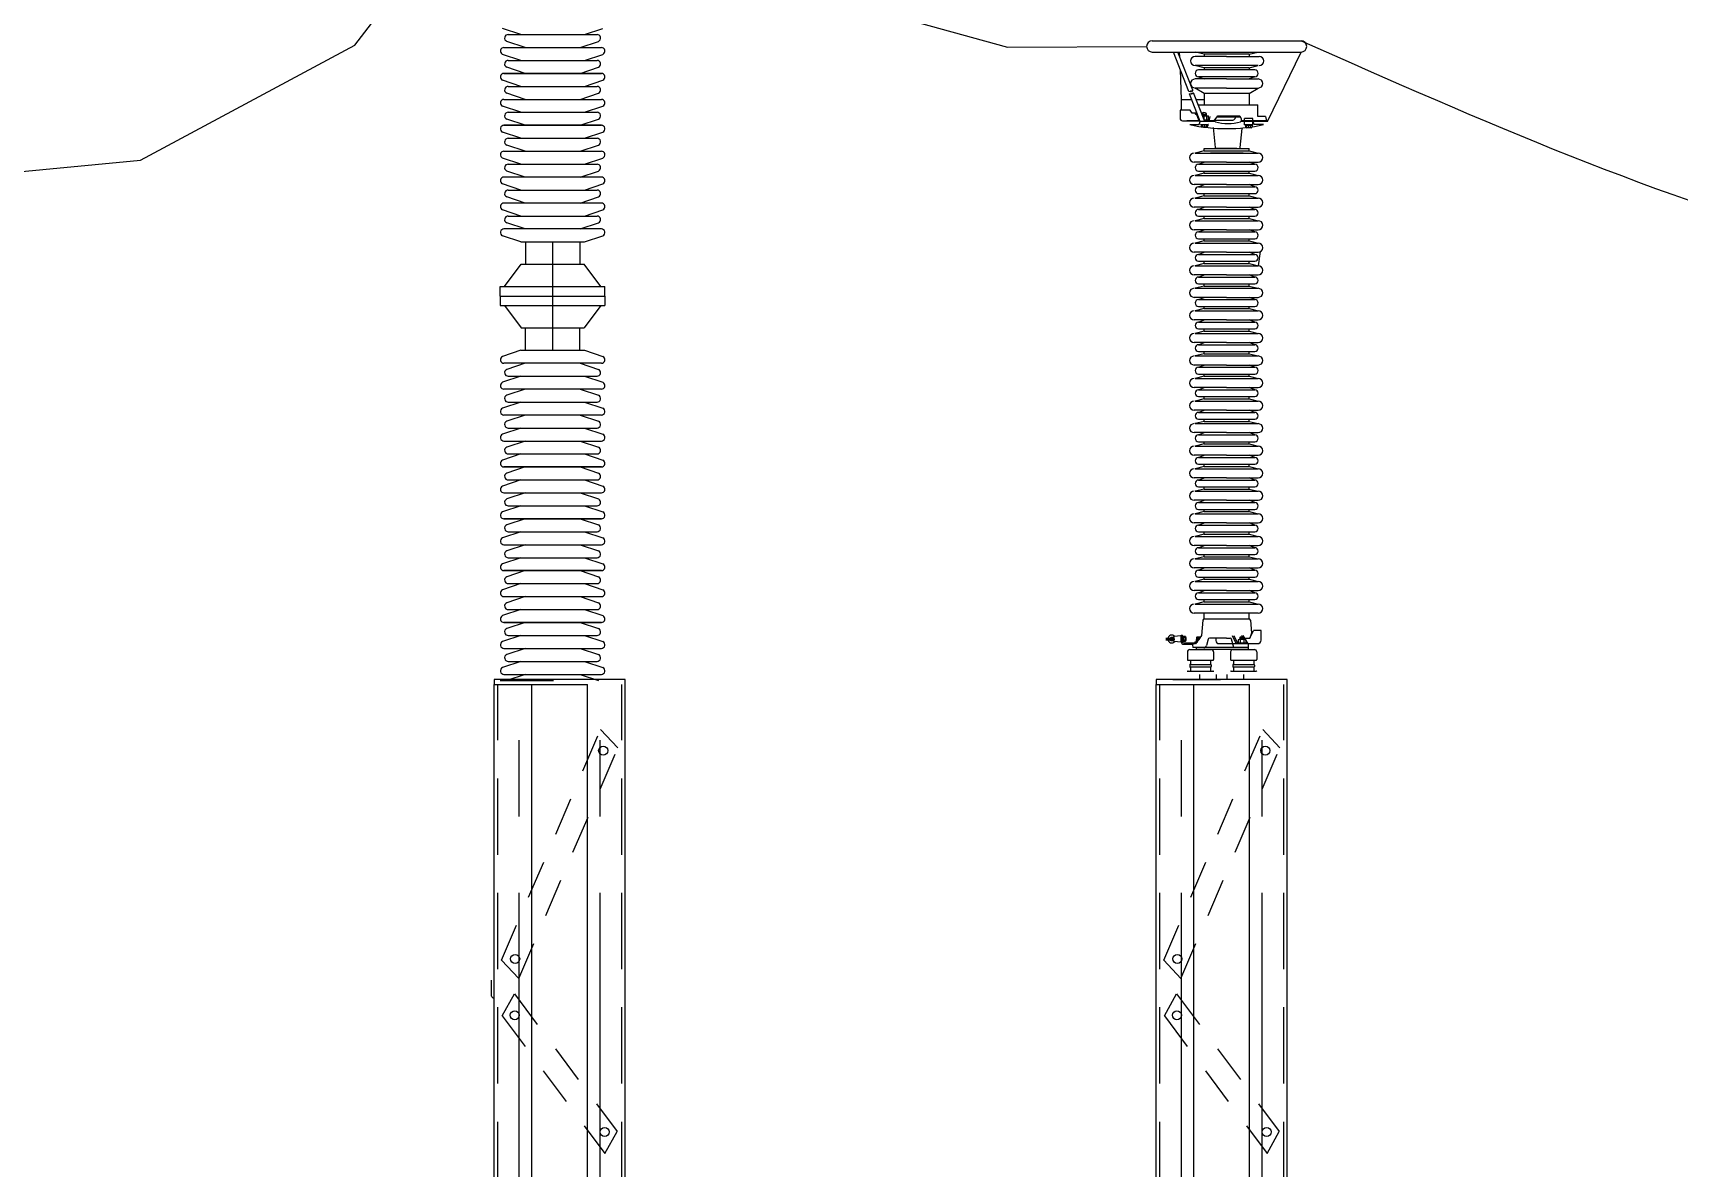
# Model space of a CAD drawing. Header units: inches. Extents: x 86.7 to 123.2, y 21.5 to 36.5.
# Drawn here: x 111.04 to 116.43, y 26.1 to 29.82 of the extents above; entities that cross this region are included whole.
import ezdxf

# ---------------------------------------------------------------- set-up
doc = ezdxf.new("R2010")
doc.units = ezdxf.units.IN
doc.header["$MEASUREMENT"] = 0
for name, pattern in [('CENTER', [2, 1.25, -0.25, 0.25, -0.25]), ('HIDDEN', [0.375, 0.25, -0.125]), ('HIDDEN2', [0.1875, 0.125, -0.0625])]:
    doc.linetypes.add(name, pattern=pattern)
for name, color, linetype in [('EST', 4, 'Continuous'), ('EXISTENTE', 7, 'Continuous'), ('HUECO', 7, 'Continuous'), ('L50X5', 1, 'Continuous'), ('L75X7', 2, 'Continuous'), ('LAM10', 2, 'Continuous'), ('medidas', 3, 'Continuous'), ('OBJ', 7, 'Continuous'), ('referencia', 2, 'Continuous')]:
    doc.layers.add(name, color=color, linetype=linetype)

msp = doc.modelspace()

# ---------------------------------------------------------------- linework, layer by layer
at = {"color": 2}
for p, q in [((112.59885, 29.8103, -1906.97751), (112.8899, 29.8103, -1906.97751)), ((114.70883, 29.78979), (115.19638, 29.78979)), ((112.58471, 29.76783, -1906.97751), (112.90404, 29.76783, -1906.97751)), ((112.59885, 29.72536, -1906.97751), (112.8899, 29.72536, -1906.97751)), ((114.70883, 29.75286), (115.19638, 29.75286)), ((114.82814, 29.62337), (114.77832, 29.75286)), ((114.84129, 29.62779), (114.79317, 29.75286)), ((114.79915, 29.73731), (114.79852, 29.75286)), ((114.9526, 29.7385), (114.84918, 29.7385)), ((114.87873, 29.74591), (114.85095, 29.75286)), ((115.02648, 29.74591), (114.87873, 29.74591)), ((114.87873, 29.74591), (114.87873, 29.7385)), ((114.9526, 29.7385), (115.05924, 29.7385)), ((115.02648, 29.74591), (115.05426, 29.75286)), ((115.02648, 29.74591), (115.02648, 29.7385)), ((115.08592, 29.52559), (115.19638, 29.75286)), ((112.58471, 29.68288, -1906.97751), (112.90404, 29.68288, -1906.97751)), ((112.90404, 29.68288, -1906.97751), (112.58471, 29.68288, -1906.97751)), ((114.80486, 29.59713), (114.80091, 29.69414)), ((115.05603, 29.70895), (114.84918, 29.70895)), ((114.87873, 29.70157), (114.84918, 29.70895)), ((114.9526, 29.66461), (114.84918, 29.66461)), ((115.04495, 29.69416), (114.86026, 29.69416)), ((115.04495, 29.672), (114.86026, 29.672)), ((114.86026, 29.672), (114.87873, 29.66461)), ((115.02648, 29.70157), (114.87873, 29.70157)), ((114.87873, 29.70157), (114.87873, 29.69416)), ((114.9526, 29.66461), (115.05603, 29.66461)), ((115.02648, 29.70157), (115.05603, 29.70895)), ((115.02648, 29.70157), (115.02648, 29.69416)), ((115.04495, 29.672), (115.02648, 29.66461)), ((112.59885, 29.64041, -1906.97751), (112.8899, 29.64041, -1906.97751)), ((114.83265, 29.62272), (114.82814, 29.62337)), ((114.86576, 29.52559), (114.83093, 29.61611)), ((114.83616, 29.61536), (114.83093, 29.61611)), ((114.8351, 29.62588), (114.83265, 29.62272)), ((114.83861, 29.62377), (114.8351, 29.62588)), ((114.83861, 29.61852), (114.83616, 29.61536)), ((114.84129, 29.62779), (114.83861, 29.62377)), ((114.84212, 29.61641), (114.83861, 29.61852)), ((114.84437, 29.61978), (114.84212, 29.61641)), ((114.88061, 29.52559), (114.84437, 29.61978)), ((114.9526, 29.63506), (114.84918, 29.63506)), ((114.87873, 29.61659), (114.84918, 29.63506)), ((115.02648, 29.61659), (114.87873, 29.61659)), ((114.87873, 29.61659), (114.87873, 29.57966)), ((114.87873, 29.61659), (114.87873, 29.57966)), ((114.9526, 29.63506), (115.05603, 29.63506)), ((115.02648, 29.61659), (115.05603, 29.63506)), ((115.02648, 29.61659), (115.02648, 29.57966)), ((112.58471, 29.59794, -1906.97751), (112.90404, 29.59794, -1906.97751)), ((112.59885, 29.55546, -1906.97751), (112.8899, 29.55546, -1906.97751)), ((114.79994, 29.56246), (114.79994, 29.53594)), ((114.83355, 29.56246), (114.79994, 29.56246)), ((114.80486, 29.56246), (114.80486, 29.59713)), ((114.80486, 29.59713), (114.83823, 29.59713)), ((114.83955, 29.55286), (114.83355, 29.56246)), ((114.85378, 29.55674), (114.85276, 29.55286)), ((114.85308, 29.59713), (114.87873, 29.59713)), ((114.85981, 29.57966), (115.05451, 29.57966)), ((115.05451, 29.54119), (115.05451, 29.57966)), ((112.58471, 29.51299, -1906.97751), (112.90404, 29.51299, -1906.97751)), ((112.90404, 29.51299, -1906.97751), (112.58471, 29.51299, -1906.97751)), ((114.80821, 29.52767), (114.86116, 29.52767)), ((114.80821, 29.52767), (114.86116, 29.52767)), ((114.86496, 29.52767), (114.82205, 29.52767)), ((114.83158, 29.51534), (114.86218, 29.51534)), ((114.85276, 29.55286), (114.83955, 29.55286)), ((114.84815, 29.55286), (114.85044, 29.54946)), ((114.85044, 29.54946), (114.854, 29.54951)), ((114.86207, 29.52767), (114.85276, 29.55286)), ((114.86207, 29.52767), (114.86496, 29.52767)), ((114.86207, 29.52767), (114.86496, 29.52767)), ((114.86207, 29.52767), (114.86496, 29.52767)), ((114.86207, 29.52767), (114.86496, 29.52767)), ((114.86218, 29.51534), (114.86576, 29.52559)), ((114.91234, 29.52559), (114.86576, 29.52559)), ((114.86874, 29.51541), (114.86874, 29.51109)), ((114.86874, 29.51541), (114.89088, 29.51541)), ((114.87058, 29.55113), (114.88601, 29.54955)), ((114.87116, 29.55016), (114.88601, 29.54865)), ((114.87152, 29.54922), (114.88601, 29.54774)), ((114.87188, 29.54828), (114.88601, 29.54684)), ((114.8723, 29.54718), (114.88601, 29.54578)), ((114.87243, 29.5074), (114.88719, 29.5074)), ((114.87267, 29.54623), (114.88601, 29.54487)), ((114.87303, 29.54529), (114.88158, 29.54442)), ((114.87337, 29.54442), (114.89342, 29.54442)), ((114.87408, 29.50862), (114.87408, 29.51452)), ((114.87862, 29.53053), (114.87862, 29.54442)), ((114.87871, 29.53053), (114.89342, 29.53053)), ((114.87902, 29.52974), (114.88601, 29.52902)), ((114.87938, 29.52879), (114.88601, 29.52812)), ((114.87974, 29.52785), (114.88152, 29.52767)), ((114.87981, 29.52767), (114.89457, 29.52767)), ((114.87981, 29.52767), (114.89457, 29.52767)), ((114.87981, 29.52767), (114.89457, 29.52767)), ((114.91172, 29.52767), (114.87981, 29.52767)), ((114.88098, 29.50862), (114.88098, 29.51452)), ((114.88123, 29.53053), (114.88601, 29.53004)), ((114.88607, 29.54442), (114.88607, 29.55113)), ((114.88607, 29.52767), (114.88607, 29.53053)), ((114.88732, 29.50862), (114.88732, 29.51452)), ((114.88738, 29.53053), (114.88738, 29.54442)), ((114.89088, 29.51541), (114.89088, 29.51109)), ((114.89342, 29.53053), (114.89342, 29.54442)), ((114.89795, 29.54119), (114.89457, 29.52767)), ((114.90845, 29.50528), (114.91541, 29.44018)), ((114.91172, 29.52767), (114.92407, 29.54413)), ((114.91567, 29.52388), (114.91234, 29.52559)), ((114.91346, 29.52999), (114.97252, 29.52999)), ((114.92148, 29.54067), (114.99704, 29.54067)), ((114.92407, 29.54413), (114.99572, 29.54413)), ((114.98139, 29.53885), (114.98139, 29.54067)), ((114.99572, 29.54413), (114.99967, 29.53376)), ((114.99658, 29.44019), (115.00295, 29.50206)), ((114.9977, 29.52438), (114.9992, 29.52559)), ((115.08592, 29.52559), (114.9992, 29.52559)), ((114.99967, 29.53376), (114.99967, 29.52767)), ((115.08316, 29.52767), (114.99967, 29.52767)), ((115.01055, 29.5142), (115.01055, 29.53563)), ((115.03861, 29.53563), (115.01055, 29.53563)), ((115.03861, 29.5142), (115.01055, 29.5142)), ((115.03647, 29.51253), (115.01433, 29.51253)), ((115.01433, 29.51253), (115.01433, 29.50821)), ((115.01789, 29.50574), (115.01789, 29.51164)), ((115.03278, 29.50452), (115.01802, 29.50452)), ((115.02423, 29.50574), (115.02423, 29.51164)), ((115.03113, 29.50574), (115.03113, 29.51164)), ((115.03647, 29.51253), (115.03647, 29.50821)), ((115.03861, 29.52767), (115.03861, 29.53563)), ((115.03861, 29.5142), (115.03861, 29.52559)), ((115.04303, 29.51534), (115.03945, 29.52559)), ((115.07363, 29.51534), (115.04303, 29.51534)), ((115.07978, 29.54119), (115.05451, 29.54119)), ((115.07978, 29.54119), (115.08316, 29.52767)), ((112.59885, 29.47052, -1906.97751), (112.8899, 29.47052, -1906.97751)), ((112.58471, 29.42804, -1906.97751), (112.90404, 29.42804, -1906.97751)), ((114.87873, 29.42947), (114.84918, 29.42208)), ((114.84918, 29.42208), (115.05603, 29.42208)), ((114.87873, 29.42947), (114.87873, 29.43688)), ((114.87873, 29.42947), (115.02648, 29.42947)), ((115.00635, 29.42208), (114.89971, 29.42208)), ((114.98613, 29.43688), (114.91908, 29.43688)), ((114.91908, 29.43688), (114.99291, 29.43688)), ((115.02648, 29.42947), (115.02648, 29.43688)), ((115.02648, 29.42947), (115.05603, 29.42208)), ((112.90404, 29.34309, -1906.97751), (112.58471, 29.34309, -1906.97751)), ((112.59885, 29.38557, -1906.97751), (112.8899, 29.38557, -1906.97751)), ((114.9526, 29.39253), (114.84597, 29.39253)), ((114.87873, 29.35558), (114.84918, 29.34819)), ((114.84918, 29.34819), (115.05603, 29.34819)), ((114.86026, 29.38515), (114.87873, 29.39253)), ((114.86026, 29.38515), (115.04495, 29.38515)), ((114.86026, 29.36299), (115.04495, 29.36299)), ((114.87873, 29.35558), (114.87873, 29.36299)), ((114.87873, 29.35558), (115.02648, 29.35558)), ((114.9526, 29.39253), (115.05603, 29.39253)), ((115.04495, 29.38515), (115.02648, 29.39253)), ((115.02648, 29.35558), (115.02648, 29.36299)), ((115.02648, 29.35558), (115.05603, 29.34819)), ((112.59885, 29.30062, -1906.97751), (112.8899, 29.30062, -1906.97751)), ((114.9526, 29.31864), (114.84597, 29.31864)), ((114.86026, 29.31125), (114.87873, 29.31864)), ((114.86026, 29.31125), (115.04495, 29.31125)), ((114.86026, 29.28909), (115.04495, 29.28909)), ((114.87873, 29.28169), (114.87873, 29.28909)), ((114.9526, 29.31864), (115.05603, 29.31864)), ((115.04495, 29.31125), (115.02648, 29.31864)), ((115.02648, 29.28169), (115.02648, 29.28909)), ((112.90404, 29.25815, -1906.97751), (112.58471, 29.25815, -1906.97751)), ((114.9526, 29.24475), (114.84597, 29.24475)), ((114.87873, 29.28169), (114.84918, 29.2743)), ((114.84918, 29.2743), (115.05603, 29.2743)), ((114.86026, 29.23736), (114.87873, 29.24475)), ((114.86026, 29.23736), (115.04495, 29.23736)), ((114.87873, 29.28169), (115.02648, 29.28169)), ((114.9526, 29.24475), (115.05603, 29.24475)), ((115.02648, 29.28169), (115.05603, 29.2743)), ((115.04495, 29.23736), (115.02648, 29.24475)), ((112.59885, 29.21567, -1906.97751), (112.8899, 29.21567, -1906.97751)), ((114.87873, 29.20779), (114.84918, 29.20041)), ((114.84918, 29.20041), (115.05603, 29.20041)), ((114.86026, 29.2152), (115.04495, 29.2152)), ((114.87873, 29.20779), (114.87873, 29.2152)), ((114.87873, 29.20779), (115.02648, 29.20779)), ((115.02648, 29.20779), (115.02648, 29.2152)), ((115.02648, 29.20779), (115.05603, 29.20041)), ((112.90404, 29.1732, -1906.97751), (112.58471, 29.1732, -1906.97751)), ((112.64041, 29.13073, -1906.97751), (112.84834, 29.13073, -1906.97751)), ((112.6553, 29.13073, -1906.97751), (112.6553, 29.05747, -1906.97751)), ((112.74437, 29.12895, -1906.97751), (112.74437, 28.77755, -1906.97751)), ((112.83345, 29.13073, -1906.97751), (112.83345, 29.05747, -1906.97751)), ((114.9526, 29.17086), (114.84597, 29.17086)), ((114.87873, 29.1339), (114.84918, 29.12651)), ((114.84918, 29.12651), (115.05603, 29.12651)), ((114.86026, 29.16347), (114.87873, 29.17086)), ((114.86026, 29.16347), (115.04495, 29.16347)), ((114.86026, 29.14131), (115.04495, 29.14131)), ((114.87873, 29.1339), (114.87873, 29.14131)), ((114.87873, 29.1339), (115.02648, 29.1339)), ((114.9526, 29.17086), (115.05603, 29.17086)), ((115.04495, 29.16347), (115.02648, 29.17086)), ((115.02648, 29.1339), (115.02648, 29.14131)), ((115.02648, 29.1339), (115.05603, 29.12651)), ((114.9526, 29.09696), (114.84597, 29.09696)), ((114.86026, 29.08958), (114.87873, 29.09696)), ((114.86026, 29.08958), (115.04495, 29.08958)), ((114.9526, 29.09696), (115.05603, 29.09696)), ((115.04495, 29.08958), (115.02648, 29.09696)), ((115.05682, 29.0526), (115.06391, 29.09924)), ((112.58705, 28.98442, -1906.97751), (112.64091, 29.05747, -1906.97751)), ((112.64091, 29.05747, -1906.97751), (112.84784, 29.05747, -1906.97751)), ((112.9017, 28.98442, -1906.97751), (112.84784, 29.05747, -1906.97751)), ((114.9526, 29.02307), (114.84597, 29.02307)), ((114.87873, 29.06001), (114.84918, 29.05262)), ((114.84918, 29.05262), (115.05603, 29.05262)), ((114.86026, 29.06742), (115.04495, 29.06742)), ((114.86026, 29.01568), (114.87873, 29.02307)), ((114.87873, 29.06001), (114.87873, 29.06742)), ((114.87873, 29.06001), (115.02648, 29.06001)), ((114.9526, 29.02307), (115.05603, 29.02307)), ((115.02648, 29.06001), (115.02648, 29.06742)), ((115.02648, 29.06001), (115.05603, 29.05262)), ((115.04495, 29.01568), (115.02648, 29.02307)), ((112.57291, 28.98442, -1906.97751), (112.91584, 28.98442, -1906.97751)), ((112.57291, 28.95325, -1906.97751), (112.57291, 28.98442, -1906.97751)), ((112.91584, 28.95325, -1906.97751), (112.91584, 28.98442, -1906.97751)), ((114.87873, 28.98612), (114.84918, 28.97873)), ((114.84918, 28.97873), (115.05603, 28.97873)), ((114.86026, 29.01568), (115.04495, 29.01568)), ((114.86026, 28.99352), (115.04495, 28.99352)), ((114.87873, 28.98612), (114.87873, 28.99352)), ((114.87873, 28.98612), (115.02648, 28.98612)), ((115.02648, 28.98612), (115.02648, 28.99352)), ((115.02648, 28.98612), (115.05603, 28.97873)), ((112.57291, 28.95325, -1906.97751), (112.91584, 28.95325, -1906.97751)), ((112.57291, 28.95325, -1906.97751), (112.57291, 28.92207, -1906.97751)), ((112.57291, 28.92207, -1906.97751), (112.91584, 28.92207, -1906.97751)), ((112.58705, 28.92207, -1906.97751), (112.64091, 28.84903, -1906.97751)), ((112.9017, 28.92207, -1906.97751), (112.84784, 28.84903, -1906.97751)), ((112.91584, 28.95325, -1906.97751), (112.91584, 28.92207, -1906.97751)), ((114.9526, 28.94918), (114.84597, 28.94918)), ((114.87873, 28.91222), (114.84918, 28.90484)), ((114.86026, 28.94179), (114.87873, 28.94918)), ((114.86026, 28.94179), (115.04495, 28.94179)), ((114.86026, 28.91963), (115.04495, 28.91963)), ((114.87873, 28.91222), (114.87873, 28.91963)), ((114.87873, 28.91222), (115.02648, 28.91222)), ((114.9526, 28.94918), (115.05603, 28.94918)), ((115.04495, 28.94179), (115.02648, 28.94918)), ((115.02648, 28.91222), (115.02648, 28.91963)), ((115.02648, 28.91222), (115.05603, 28.90484)), ((114.9526, 28.87529), (114.84597, 28.87529)), ((114.84918, 28.90484), (115.05603, 28.90484)), ((114.86026, 28.8679), (114.87873, 28.87529)), ((114.86026, 28.8679), (115.04495, 28.8679)), ((114.9526, 28.87529), (115.05603, 28.87529)), ((115.04495, 28.8679), (115.02648, 28.87529)), ((112.64091, 28.84903, -1906.97751), (112.84784, 28.84903, -1906.97751)), ((112.6553, 28.77577, -1906.97751), (112.6553, 28.84903, -1906.97751)), ((112.83345, 28.77577, -1906.97751), (112.83345, 28.84903, -1906.97751)), ((114.9526, 28.8014), (114.84597, 28.8014)), ((114.87873, 28.83833), (114.84918, 28.83094)), ((114.84918, 28.83094), (115.05603, 28.83094)), ((114.86026, 28.84574), (115.04495, 28.84574)), ((114.86026, 28.79401), (114.87873, 28.8014)), ((114.87873, 28.83833), (114.87873, 28.84574)), ((114.87873, 28.83833), (115.02648, 28.83833)), ((114.9526, 28.8014), (115.05603, 28.8014)), ((115.02648, 28.83833), (115.02648, 28.84574)), ((115.02648, 28.83833), (115.05603, 28.83094)), ((115.04495, 28.79401), (115.02648, 28.8014)), ((112.64041, 28.77577, -1906.97751), (112.84834, 28.77577, -1906.97751)), ((114.87873, 28.76444), (114.84918, 28.75705)), ((114.84918, 28.75705), (115.05603, 28.75705)), ((114.86026, 28.79401), (115.04495, 28.79401)), ((114.86026, 28.77185), (115.04495, 28.77185)), ((114.87873, 28.76444), (114.87873, 28.77185)), ((114.87873, 28.76444), (115.02648, 28.76444)), ((115.02648, 28.76444), (115.02648, 28.77185)), ((115.02648, 28.76444), (115.05603, 28.75705)), ((112.90404, 28.7333, -1906.97751), (112.58471, 28.7333, -1906.97751)), ((114.9526, 28.7275), (114.84597, 28.7275)), ((114.86026, 28.72012), (114.87873, 28.7275)), ((114.86026, 28.72012), (115.04495, 28.72012)), ((114.86026, 28.69795), (115.04495, 28.69795)), ((114.87873, 28.69055), (114.87873, 28.69795)), ((114.9526, 28.7275), (115.05603, 28.7275)), ((115.04495, 28.72012), (115.02648, 28.7275)), ((115.02648, 28.69055), (115.02648, 28.69795)), ((112.90404, 28.64835, -1906.97751), (112.58471, 28.64835, -1906.97751)), ((112.59885, 28.69082, -1906.97751), (112.8899, 28.69082, -1906.97751)), ((114.9526, 28.65361), (114.84597, 28.65361)), ((114.87873, 28.69055), (114.84918, 28.68316)), ((114.84918, 28.68316), (115.05603, 28.68316)), ((114.86026, 28.64622), (114.87873, 28.65361)), ((114.86026, 28.64622), (115.04495, 28.64622)), ((114.87873, 28.69055), (115.02648, 28.69055)), ((114.9526, 28.65361), (115.05603, 28.65361)), ((115.02648, 28.69055), (115.05603, 28.68316)), ((115.04495, 28.64622), (115.02648, 28.65361)), ((112.59885, 28.60587, -1906.97751), (112.8899, 28.60587, -1906.97751)), ((114.87873, 28.61665), (114.84918, 28.60927)), ((114.84918, 28.60927), (115.05603, 28.60927)), ((114.86026, 28.62406), (115.04495, 28.62406)), ((114.87873, 28.61665), (114.87873, 28.62406)), ((114.87873, 28.61665), (115.02648, 28.61665)), ((115.02648, 28.61665), (115.02648, 28.62406)), ((115.02648, 28.61665), (115.05603, 28.60927)), ((112.90404, 28.5634, -1906.97751), (112.58471, 28.5634, -1906.97751)), ((114.9526, 28.57972), (114.84597, 28.57972)), ((114.87873, 28.54276), (114.84918, 28.53537)), ((114.84918, 28.53537), (115.05603, 28.53537)), ((114.86026, 28.57233), (114.87873, 28.57972)), ((114.86026, 28.57233), (115.04495, 28.57233)), ((114.86026, 28.55017), (115.04495, 28.55017)), ((114.87873, 28.54276), (114.87873, 28.55017)), ((114.87873, 28.54276), (115.02648, 28.54276)), ((114.9526, 28.57972), (115.05603, 28.57972)), ((115.04495, 28.57233), (115.02648, 28.57972)), ((115.02648, 28.54276), (115.02648, 28.55017)), ((115.02648, 28.54276), (115.05603, 28.53537)), ((112.58471, 28.47845, -1906.97751), (112.90404, 28.47845, -1906.97751)), ((112.59885, 28.52093, -1906.97751), (112.8899, 28.52093, -1906.97751)), ((114.9526, 28.50583), (114.84597, 28.50583)), ((114.86026, 28.49844), (114.87873, 28.50583)), ((114.86026, 28.49844), (115.04495, 28.49844)), ((114.9526, 28.50583), (115.05603, 28.50583)), ((115.04495, 28.49844), (115.02648, 28.50583)), ((112.59885, 28.43598, -1906.97751), (112.8899, 28.43598, -1906.97751)), ((114.9526, 28.43193), (114.84597, 28.43193)), ((114.87873, 28.46887), (114.84918, 28.46148)), ((114.84918, 28.46148), (115.05603, 28.46148)), ((114.86026, 28.47628), (115.04495, 28.47628)), ((114.86026, 28.42455), (114.87873, 28.43193)), ((114.86026, 28.42455), (115.04495, 28.42455)), ((114.87873, 28.46887), (114.87873, 28.47628)), ((114.87873, 28.46887), (115.02648, 28.46887)), ((114.9526, 28.43193), (115.05603, 28.43193)), ((115.02648, 28.46887), (115.02648, 28.47628)), ((115.02648, 28.46887), (115.05603, 28.46148)), ((115.04495, 28.42455), (115.02648, 28.43193)), ((112.90404, 28.39351, -1906.97751), (112.58471, 28.39351, -1906.97751)), ((112.58471, 28.39351, -1906.97751), (112.90404, 28.39351, -1906.97751)), ((114.87873, 28.39498), (114.84918, 28.38759)), ((114.84918, 28.38759), (115.05603, 28.38759)), ((114.86026, 28.40238), (115.04495, 28.40238)), ((114.87873, 28.39498), (114.87873, 28.40238)), ((114.87873, 28.39498), (115.02648, 28.39498)), ((115.02648, 28.39498), (115.02648, 28.40238)), ((115.02648, 28.39498), (115.05603, 28.38759)), ((112.59885, 28.35103, -1906.97751), (112.8899, 28.35103, -1906.97751)), ((114.9526, 28.35804), (114.84597, 28.35804)), ((114.87873, 28.32108), (114.84918, 28.3137)), ((114.86026, 28.35065), (114.87873, 28.35804)), ((114.86026, 28.35065), (115.04495, 28.35065)), ((114.86026, 28.32849), (115.04495, 28.32849)), ((114.87873, 28.32108), (114.87873, 28.32849)), ((114.87873, 28.32108), (115.02648, 28.32108)), ((114.9526, 28.35804), (115.05603, 28.35804)), ((115.04495, 28.35065), (115.02648, 28.35804)), ((115.02648, 28.32108), (115.02648, 28.32849)), ((115.02648, 28.32108), (115.05603, 28.3137)), ((112.58471, 28.30856, -1906.97751), (112.90404, 28.30856, -1906.97751)), ((112.59885, 28.26609, -1906.97751), (112.8899, 28.26609, -1906.97751)), ((114.9526, 28.28415), (114.84597, 28.28415)), ((114.84918, 28.3137), (115.05603, 28.3137)), ((114.86026, 28.27676), (114.87873, 28.28415)), ((114.86026, 28.27676), (115.04495, 28.27676)), ((114.9526, 28.28415), (115.05603, 28.28415)), ((115.04495, 28.27676), (115.02648, 28.28415)), ((112.90404, 28.22361, -1906.97751), (112.58471, 28.22361, -1906.97751)), ((112.58471, 28.22361, -1906.97751), (112.90404, 28.22361, -1906.97751)), ((114.9526, 28.21026), (114.84597, 28.21026)), ((114.87873, 28.24719), (114.84918, 28.23981)), ((114.84918, 28.23981), (115.05603, 28.23981)), ((114.86026, 28.2546), (115.04495, 28.2546)), ((114.86026, 28.20287), (114.87873, 28.21026)), ((114.87873, 28.24719), (114.87873, 28.2546)), ((114.87873, 28.24719), (115.02648, 28.24719)), ((114.9526, 28.21026), (115.05603, 28.21026)), ((115.02648, 28.24719), (115.02648, 28.2546)), ((115.02648, 28.24719), (115.05603, 28.23981)), ((115.04495, 28.20287), (115.02648, 28.21026)), ((112.59885, 28.18114, -1906.97751), (112.8899, 28.18114, -1906.97751)), ((114.87873, 28.1733), (114.84918, 28.16591)), ((114.84918, 28.16591), (115.05603, 28.16591)), ((114.86026, 28.20287), (115.04495, 28.20287)), ((114.86026, 28.18071), (115.04495, 28.18071)), ((114.87873, 28.1733), (114.87873, 28.18071)), ((114.87873, 28.1733), (115.02648, 28.1733)), ((115.02648, 28.1733), (115.02648, 28.18071)), ((115.02648, 28.1733), (115.05603, 28.16591)), ((112.58471, 28.13867, -1906.97751), (112.90404, 28.13867, -1906.97751)), ((114.9526, 28.13636), (114.84597, 28.13636)), ((114.87873, 28.09941), (114.84918, 28.09202)), ((114.86026, 28.12898), (114.87873, 28.13636)), ((114.86026, 28.12898), (115.04495, 28.12898)), ((114.86026, 28.10682), (115.04495, 28.10682)), ((114.87873, 28.09941), (114.87873, 28.10682)), ((114.87873, 28.09941), (115.02648, 28.09941)), ((114.9526, 28.13636), (115.05603, 28.13636)), ((115.04495, 28.12898), (115.02648, 28.13636)), ((115.02648, 28.09941), (115.02648, 28.10682)), ((115.02648, 28.09941), (115.05603, 28.09202)), ((112.90404, 28.05372, -1906.97751), (112.58471, 28.05372, -1906.97751)), ((112.58471, 28.05372, -1906.97751), (112.90404, 28.05372, -1906.97751)), ((112.59885, 28.09619, -1906.97751), (112.8899, 28.09619, -1906.97751)), ((114.9526, 28.06247), (114.84597, 28.06247)), ((114.84918, 28.09202), (115.05603, 28.09202)), ((114.86026, 28.05508), (114.87873, 28.06247)), ((114.86026, 28.05508), (115.04495, 28.05508)), ((114.9526, 28.06247), (115.05603, 28.06247)), ((115.04495, 28.05508), (115.02648, 28.06247)), ((112.59885, 28.01125, -1906.97751), (112.8899, 28.01125, -1906.97751)), ((114.87873, 28.02552), (114.84918, 28.01813)), ((114.84918, 28.01813), (115.05603, 28.01813)), ((114.86026, 28.03292), (115.04495, 28.03292)), ((114.87873, 28.02552), (114.87873, 28.03292)), ((114.87873, 28.02552), (115.02648, 28.02552)), ((115.02648, 28.02552), (115.02648, 28.03292)), ((115.02648, 28.02552), (115.05603, 28.01813)), ((112.58471, 27.96877, -1906.97751), (112.90404, 27.96877, -1906.97751)), ((114.9526, 27.98858), (114.84597, 27.98858)), ((114.87873, 27.95162), (114.84918, 27.94424)), ((114.84918, 27.94424), (115.05603, 27.94424)), ((114.86026, 27.98119), (114.87873, 27.98858)), ((114.86026, 27.98119), (115.04495, 27.98119)), ((114.86026, 27.95903), (115.04495, 27.95903)), ((114.87873, 27.95162), (114.87873, 27.95903)), ((114.87873, 27.95162), (115.02648, 27.95162)), ((114.9526, 27.98858), (115.05603, 27.98858)), ((115.04495, 27.98119), (115.02648, 27.98858)), ((115.02648, 27.95162), (115.02648, 27.95903)), ((115.02648, 27.95162), (115.05603, 27.94424)), ((112.90404, 27.88383, -1906.97751), (112.58471, 27.88383, -1906.97751)), ((112.58471, 27.88383, -1906.97751), (112.90404, 27.88383, -1906.97751)), ((112.59885, 27.9263, -1906.97751), (112.8899, 27.9263, -1906.97751)), ((115.05603, 27.91469), (114.84597, 27.91469)), ((114.87873, 27.89564), (114.87873, 27.91469)), ((114.87873, 27.89564), (115.02648, 27.89564)), ((115.02648, 27.89564), (115.02648, 27.91469)), ((112.59885, 27.84135, -1906.97751), (112.8899, 27.84135, -1906.97751)), ((112.58471, 27.79888, -1906.97751), (112.90404, 27.79888, -1906.97751)), ((112.59885, 27.75641, -1906.97751), (112.8899, 27.75641, -1906.97751)), ((112.58471, 27.71393, -1906.97751), (112.90404, 27.71393, -1906.97751))]:
    msp.add_line(p, q, dxfattribs=at)
for centre, radius, start, end in [((114.70883, 29.77133), 0.01847, 90, 270), ((115.19638, 29.77133), 0.01847, 270, 90), ((114.84918, 29.72373), 0.01477, 90, 270), ((115.05924, 29.72373), 0.01477, 270, 90), ((114.84918, 29.64984), 0.01477, 90, 270), ((114.86026, 29.68308), 0.01108, 90, 270), ((115.04495, 29.68308), 0.01108, 270, 90), ((115.05603, 29.64984), 0.01477, 270, 90), ((114.80821, 29.53594), 0.00827, 180, 270), ((114.9526, 30.05409), 0.55218, 257.33911, 282.66089), ((114.86858, 29.51694), 0.00154, 174.79972, 275.72226), ((114.87243, 29.51109), 0.00369, 180, 270), ((114.87832, 29.54402), 0.01051, 42.53752, 137.46248), ((114.88719, 29.51109), 0.00369, 270, 0), ((114.89104, 29.51694), 0.00154, 264.27774, 5.20028), ((114.95579, 29.67295), 0.15437, 254.93724, 285.75271), ((114.97252, 29.53885), 0.00886, 270, 0), ((115.01417, 29.51406), 0.00154, 174.79972, 275.72226), ((115.01802, 29.50821), 0.00369, 180, 270), ((115.03278, 29.50821), 0.00369, 270, 0), ((115.03663, 29.51406), 0.00154, 264.27774, 5.20028), ((114.84597, 29.40731), 0.01477, 90, 270), ((114.91908, 29.44057), 0.00369, 186.10124, 270), ((114.99291, 29.44057), 0.00369, 270, 354.12384), ((115.05603, 29.40731), 0.01477, 270, 90), ((114.84597, 29.33342), 0.01477, 90, 270), ((114.86026, 29.37407), 0.01108, 90, 270), ((115.04495, 29.37407), 0.01108, 270, 90), ((115.05603, 29.33342), 0.01477, 270, 90), ((114.86026, 29.30017), 0.01108, 90, 270), ((115.04495, 29.30017), 0.01108, 270, 90), ((114.84597, 29.25952), 0.01477, 90, 270), ((114.86026, 29.22628), 0.01108, 90, 270), ((115.04495, 29.22628), 0.01108, 270, 90), ((115.05603, 29.25952), 0.01477, 270, 90), ((114.84597, 29.18563), 0.01477, 90, 270), ((115.05603, 29.18563), 0.01477, 270, 90), ((114.84597, 29.11174), 0.01477, 90, 270), ((114.86026, 29.15239), 0.01108, 90, 270), ((115.04495, 29.15239), 0.01108, 270, 90), ((115.05603, 29.11174), 0.01477, 270, 90), ((114.86026, 29.0785), 0.01108, 90, 270), ((115.04495, 29.0785), 0.01108, 270, 90), ((114.84597, 29.03785), 0.01477, 90, 270), ((115.05603, 29.03785), 0.01477, 270, 90), ((114.84597, 28.96395), 0.01477, 90, 270), ((114.86026, 29.0046), 0.01108, 90, 270), ((115.04495, 29.0046), 0.01108, 270, 90), ((115.05603, 28.96395), 0.01477, 270, 90), ((114.86026, 28.93071), 0.01108, 90, 270), ((115.04495, 28.93071), 0.01108, 270, 90), ((114.84597, 28.89006), 0.01477, 90, 270), ((114.86026, 28.85682), 0.01108, 90, 270), ((115.04495, 28.85682), 0.01108, 270, 90), ((115.05603, 28.89006), 0.01477, 270, 90), ((114.84597, 28.81617), 0.01477, 90, 270), ((115.05603, 28.81617), 0.01477, 270, 90), ((114.84597, 28.74228), 0.01477, 90, 270), ((114.86026, 28.78293), 0.01108, 90, 270), ((115.04495, 28.78293), 0.01108, 270, 90), ((115.05603, 28.74228), 0.01477, 270, 90), ((114.86026, 28.70903), 0.01108, 90, 270), ((115.04495, 28.70903), 0.01108, 270, 90), ((114.84597, 28.66838), 0.01477, 90, 270), ((114.86026, 28.63514), 0.01108, 90, 270), ((115.04495, 28.63514), 0.01108, 270, 90), ((115.05603, 28.66838), 0.01477, 270, 90), ((114.84597, 28.59449), 0.01477, 90, 270), ((115.05603, 28.59449), 0.01477, 270, 90), ((114.84597, 28.5206), 0.01477, 90, 270), ((114.86026, 28.56125), 0.01108, 90, 270), ((115.04495, 28.56125), 0.01108, 270, 90), ((115.05603, 28.5206), 0.01477, 270, 90), ((114.86026, 28.48736), 0.01108, 90, 270), ((115.04495, 28.48736), 0.01108, 270, 90), ((114.84597, 28.44671), 0.01477, 90, 270), ((114.86026, 28.41347), 0.01108, 90, 270), ((115.04495, 28.41347), 0.01108, 270, 90), ((115.05603, 28.44671), 0.01477, 270, 90), ((114.84597, 28.37282), 0.01477, 90, 270), ((115.05603, 28.37282), 0.01477, 270, 90), ((114.86026, 28.33957), 0.01108, 90, 270), ((115.04495, 28.33957), 0.01108, 270, 90), ((114.84597, 28.29892), 0.01477, 90, 270), ((114.86026, 28.26568), 0.01108, 90, 270), ((115.04495, 28.26568), 0.01108, 270, 90), ((115.05603, 28.29892), 0.01477, 270, 90), ((114.84597, 28.22503), 0.01477, 90, 270), ((115.05603, 28.22503), 0.01477, 270, 90), ((114.84597, 28.15114), 0.01477, 90, 270), ((114.86026, 28.19179), 0.01108, 90, 270), ((115.04495, 28.19179), 0.01108, 270, 90), ((115.05603, 28.15114), 0.01477, 270, 90), ((114.86026, 28.1179), 0.01108, 90, 270), ((115.04495, 28.1179), 0.01108, 270, 90), ((114.84597, 28.07725), 0.01477, 90, 270), ((114.86026, 28.044), 0.01108, 90, 270), ((115.04495, 28.044), 0.01108, 270, 90), ((115.05603, 28.07725), 0.01477, 270, 90), ((114.84597, 28.00335), 0.01477, 90, 270), ((115.05603, 28.00335), 0.01477, 270, 90), ((114.84597, 27.92946), 0.01477, 90, 270), ((114.86026, 27.97011), 0.01108, 90, 270), ((115.04495, 27.97011), 0.01108, 270, 90), ((115.05603, 27.92946), 0.01477, 270, 90)]:
    msp.add_arc(centre, radius, start, end, dxfattribs=at)
at = {"layer": 'EST', "color": 2, "linetype": 'Continuous'}
msp.add_line((112.55276, 26.6523), (112.55276, 26.73457), dxfattribs=at)
at = {"layer": 'EST', "color": 2, "const_width": 0.00982}
msp.add_lwpolyline([(114.77912, 27.82973), (114.75237, 27.82973)], dxfattribs=at)
at = {"layer": 'EST', "color": 2, "linetype": 'Continuous'}
msp.add_lwpolyline([(112.55276, 26.6523, -0.4142136), (112.54453, 26.66053), (112.54453, 26.71154)], format="xyb", dxfattribs=at)
at = {"layer": 'EXISTENTE', "color": 2, "linetype": 'Continuous'}
for p, q in [((112.64041, 29.8103, -1906.97751), (112.57958, 29.83034, -1906.97751)), ((112.84834, 29.8103, -1906.97751), (112.90917, 29.83034, -1906.97751)), ((112.65455, 29.76783, -1906.97751), (112.59372, 29.78786, -1906.97751)), ((112.8342, 29.76783, -1906.97751), (112.89503, 29.78786, -1906.97751)), ((112.64041, 29.72536, -1906.97751), (112.57958, 29.74539, -1906.97751)), ((112.84834, 29.72536, -1906.97751), (112.90917, 29.74539, -1906.97751)), ((112.65455, 29.68288, -1906.97751), (112.59372, 29.70292, -1906.97751)), ((112.8342, 29.68288, -1906.97751), (112.89503, 29.70292, -1906.97751)), ((112.64041, 29.64041, -1906.97751), (112.57958, 29.66044, -1906.97751)), ((112.65455, 29.59794, -1906.97751), (112.59372, 29.61797, -1906.97751)), ((112.8342, 29.59794, -1906.97751), (112.89503, 29.61797, -1906.97751)), ((112.84834, 29.64041, -1906.97751), (112.90917, 29.66044, -1906.97751)), ((112.64041, 29.55546, -1906.97751), (112.57958, 29.5755, -1906.97751)), ((112.84834, 29.55546, -1906.97751), (112.90917, 29.5755, -1906.97751)), ((112.65455, 29.51299, -1906.97751), (112.59372, 29.53302, -1906.97751)), ((112.8342, 29.51299, -1906.97751), (112.89503, 29.53302, -1906.97751)), ((112.64041, 29.47052, -1906.97751), (112.57958, 29.49055, -1906.97751)), ((112.65455, 29.42804, -1906.97751), (112.59372, 29.44808, -1906.97751)), ((112.8342, 29.42804, -1906.97751), (112.89503, 29.44808, -1906.97751)), ((112.84834, 29.47052, -1906.97751), (112.90917, 29.49055, -1906.97751)), ((112.64041, 29.38557, -1906.97751), (112.57958, 29.4056, -1906.97751)), ((112.84834, 29.38557, -1906.97751), (112.90917, 29.4056, -1906.97751)), ((112.65455, 29.34309, -1906.97751), (112.59372, 29.36313, -1906.97751)), ((112.8342, 29.34309, -1906.97751), (112.89503, 29.36313, -1906.97751)), ((112.64041, 29.30062, -1906.97751), (112.57958, 29.32066, -1906.97751)), ((112.84834, 29.30062, -1906.97751), (112.90917, 29.32066, -1906.97751)), ((112.64041, 29.21567, -1906.97751), (112.57958, 29.23571, -1906.97751)), ((112.65455, 29.25815, -1906.97751), (112.59372, 29.27818, -1906.97751)), ((112.8342, 29.25815, -1906.97751), (112.89503, 29.27818, -1906.97751)), ((112.84834, 29.21567, -1906.97751), (112.90917, 29.23571, -1906.97751)), ((112.65455, 29.1732, -1906.97751), (112.59372, 29.19324, -1906.97751)), ((112.8342, 29.1732, -1906.97751), (112.89503, 29.19324, -1906.97751)), ((112.64041, 29.13073, -1906.97751), (112.57958, 29.15076, -1906.97751)), ((112.84834, 29.13073, -1906.97751), (112.90917, 29.15076, -1906.97751)), ((112.64041, 28.77577, -1906.97751), (112.57958, 28.75573, -1906.97751)), ((112.84834, 28.77577, -1906.97751), (112.90917, 28.75573, -1906.97751)), ((112.65455, 28.7333, -1906.97751), (112.59372, 28.71326, -1906.97751)), ((112.8342, 28.7333, -1906.97751), (112.89503, 28.71326, -1906.97751)), ((112.64041, 28.69082, -1906.97751), (112.57958, 28.67079, -1906.97751)), ((112.65455, 28.64835, -1906.97751), (112.59372, 28.62831, -1906.97751)), ((112.8342, 28.64835, -1906.97751), (112.89503, 28.62831, -1906.97751)), ((112.84834, 28.69082, -1906.97751), (112.90917, 28.67079, -1906.97751)), ((112.64041, 28.60587, -1906.97751), (112.57958, 28.58584, -1906.97751)), ((112.84834, 28.60587, -1906.97751), (112.90917, 28.58584, -1906.97751)), ((112.65455, 28.5634, -1906.97751), (112.59372, 28.54337, -1906.97751)), ((112.8342, 28.5634, -1906.97751), (112.89503, 28.54337, -1906.97751)), ((112.64041, 28.52093, -1906.97751), (112.57958, 28.50089, -1906.97751)), ((112.65455, 28.47845, -1906.97751), (112.59372, 28.45842, -1906.97751)), ((112.8342, 28.47845, -1906.97751), (112.89503, 28.45842, -1906.97751)), ((112.84834, 28.52093, -1906.97751), (112.90917, 28.50089, -1906.97751)), ((112.64041, 28.43598, -1906.97751), (112.57958, 28.41595, -1906.97751)), ((112.84834, 28.43598, -1906.97751), (112.90917, 28.41595, -1906.97751)), ((112.65455, 28.39351, -1906.97751), (112.59372, 28.37347, -1906.97751)), ((112.8342, 28.39351, -1906.97751), (112.89503, 28.37347, -1906.97751)), ((112.64041, 28.35103, -1906.97751), (112.57958, 28.331, -1906.97751)), ((112.84834, 28.35103, -1906.97751), (112.90917, 28.331, -1906.97751)), ((112.64041, 28.26609, -1906.97751), (112.57958, 28.24605, -1906.97751)), ((112.65455, 28.30856, -1906.97751), (112.59372, 28.28853, -1906.97751)), ((112.8342, 28.30856, -1906.97751), (112.89503, 28.28853, -1906.97751)), ((112.84834, 28.26609, -1906.97751), (112.90917, 28.24605, -1906.97751)), ((112.65455, 28.22361, -1906.97751), (112.59372, 28.20358, -1906.97751)), ((112.8342, 28.22361, -1906.97751), (112.89503, 28.20358, -1906.97751)), ((112.64041, 28.18114, -1906.97751), (112.57958, 28.16111, -1906.97751)), ((112.84834, 28.18114, -1906.97751), (112.90917, 28.16111, -1906.97751)), ((112.65455, 28.13867, -1906.97751), (112.59372, 28.11863, -1906.97751)), ((112.8342, 28.13867, -1906.97751), (112.89503, 28.11863, -1906.97751)), ((112.64041, 28.09619, -1906.97751), (112.57958, 28.07616, -1906.97751)), ((112.65455, 28.05372, -1906.97751), (112.59372, 28.03368, -1906.97751)), ((112.8342, 28.05372, -1906.97751), (112.89503, 28.03368, -1906.97751)), ((112.84834, 28.09619, -1906.97751), (112.90917, 28.07616, -1906.97751)), ((112.64041, 28.01125, -1906.97751), (112.57958, 27.99121, -1906.97751)), ((112.84834, 28.01125, -1906.97751), (112.90917, 27.99121, -1906.97751)), ((112.65455, 27.96877, -1906.97751), (112.59372, 27.94874, -1906.97751)), ((112.8342, 27.96877, -1906.97751), (112.89503, 27.94874, -1906.97751)), ((112.64041, 27.9263, -1906.97751), (112.57958, 27.90626, -1906.97751)), ((112.65455, 27.88383, -1906.97751), (112.59372, 27.86379, -1906.97751)), ((112.8342, 27.88383, -1906.97751), (112.89503, 27.86379, -1906.97751)), ((112.84834, 27.9263, -1906.97751), (112.90917, 27.90626, -1906.97751)), ((112.64041, 27.84135, -1906.97751), (112.57958, 27.82132, -1906.97751)), ((112.84834, 27.84135, -1906.97751), (112.90917, 27.82132, -1906.97751)), ((112.65455, 27.79888, -1906.97751), (112.59372, 27.77884, -1906.97751)), ((112.8342, 27.79888, -1906.97751), (112.89503, 27.77884, -1906.97751)), ((112.64041, 27.75641, -1906.97751), (112.57958, 27.73637, -1906.97751)), ((112.84834, 27.75641, -1906.97751), (112.90917, 27.73637, -1906.97751)), ((112.65455, 27.71393, -1906.97751), (112.59372, 27.6939, -1906.97751)), ((112.8342, 27.71393, -1906.97751), (112.89503, 27.6939, -1906.97751))]:
    msp.add_line(p, q, dxfattribs=at)
for centre, start, end in [((112.59885, 29.7985, -1906.97751), 90, 244.23996), ((112.8899, 29.7985, -1906.97751), 295.76004, 90.00181), ((112.58471, 29.75602, -1906.97751), 90.00568, 244.23996), ((112.59885, 29.71355, -1906.97751), 90, 244.23996), ((112.8899, 29.71355, -1906.97751), 295.76004, 90.00181), ((112.90404, 29.75602, -1906.97751), 295.76004, 90), ((112.58471, 29.67108, -1906.97751), 90.00568, 244.23996), ((112.90404, 29.67108, -1906.97751), 295.76004, 90), ((112.59885, 29.6286, -1906.97751), 90, 244.23996), ((112.8899, 29.6286, -1906.97751), 295.76004, 90.00181), ((112.58471, 29.58613, -1906.97751), 90.00568, 244.23996), ((112.59885, 29.54366, -1906.97751), 90, 244.23996), ((112.8899, 29.54366, -1906.97751), 295.76004, 90.00181), ((112.90404, 29.58613, -1906.97751), 295.76004, 90), ((112.58471, 29.50118, -1906.97751), 90.00568, 244.23996), ((112.90404, 29.50118, -1906.97751), 295.76004, 90), ((112.59885, 29.45871, -1906.97751), 90, 244.23996), ((112.8899, 29.45871, -1906.97751), 295.76004, 90.00181), ((112.58471, 29.41624, -1906.97751), 90.00568, 244.23996), ((112.90404, 29.41624, -1906.97751), 295.76004, 90), ((112.58471, 29.33129, -1906.97751), 90.00568, 244.23996), ((112.59885, 29.37376, -1906.97751), 90, 244.23996), ((112.8899, 29.37376, -1906.97751), 295.76004, 90.00181), ((112.90404, 29.33129, -1906.97751), 295.76004, 90), ((112.59885, 29.28882, -1906.97751), 90, 244.23996), ((112.8899, 29.28882, -1906.97751), 295.76004, 90.00181), ((112.58471, 29.24634, -1906.97751), 90.00568, 244.23996), ((112.90404, 29.24634, -1906.97751), 295.76004, 90), ((112.59885, 29.20387, -1906.97751), 90, 244.23996), ((112.8899, 29.20387, -1906.97751), 295.76004, 90.00181), ((112.58471, 29.16139, -1906.97751), 90.00568, 244.23996), ((112.90404, 29.16139, -1906.97751), 295.76004, 90), ((112.58471, 28.7451, -1906.97751), 115.76004, 269.99432), ((112.90404, 28.7451, -1906.97751), 270, 64.23996), ((112.59885, 28.70263, -1906.97751), 115.76004, 270), ((112.8899, 28.70263, -1906.97751), 269.99819, 64.23996), ((112.58471, 28.66015, -1906.97751), 115.76004, 269.99432), ((112.90404, 28.66015, -1906.97751), 270, 64.23996), ((112.58471, 28.57521, -1906.97751), 115.76004, 269.99432), ((112.59885, 28.61768, -1906.97751), 115.76004, 270), ((112.8899, 28.61768, -1906.97751), 269.99819, 64.23996), ((112.90404, 28.57521, -1906.97751), 270, 64.23996), ((112.59885, 28.53273, -1906.97751), 115.76004, 270), ((112.8899, 28.53273, -1906.97751), 269.99819, 64.23996), ((112.58471, 28.49026, -1906.97751), 115.76004, 269.99432), ((112.90404, 28.49026, -1906.97751), 270, 64.23996), ((112.59885, 28.44779, -1906.97751), 115.76004, 270), ((112.8899, 28.44779, -1906.97751), 269.99819, 64.23996), ((112.58471, 28.40531, -1906.97751), 115.76004, 269.99432), ((112.59885, 28.36284, -1906.97751), 115.76004, 270), ((112.8899, 28.36284, -1906.97751), 269.99819, 64.23996), ((112.90404, 28.40531, -1906.97751), 270, 64.23996), ((112.58471, 28.32037, -1906.97751), 115.76004, 269.99432), ((112.90404, 28.32037, -1906.97751), 270, 64.23996), ((112.59885, 28.27789, -1906.97751), 115.76004, 270), ((112.8899, 28.27789, -1906.97751), 269.99819, 64.23996), ((112.58471, 28.23542, -1906.97751), 115.76004, 269.99432), ((112.90404, 28.23542, -1906.97751), 270, 64.23996), ((112.58471, 28.15047, -1906.97751), 115.76004, 269.99432), ((112.59885, 28.19295, -1906.97751), 115.76004, 270), ((112.8899, 28.19295, -1906.97751), 269.99819, 64.23996), ((112.90404, 28.15047, -1906.97751), 270, 64.23996), ((112.59885, 28.108, -1906.97751), 115.76004, 270), ((112.8899, 28.108, -1906.97751), 269.99819, 64.23996), ((112.58471, 28.06553, -1906.97751), 115.76004, 269.99432), ((112.90404, 28.06553, -1906.97751), 270, 64.23996), ((112.58471, 27.98058, -1906.97751), 115.76004, 269.99432), ((112.59885, 28.02305, -1906.97751), 115.76004, 270), ((112.8899, 28.02305, -1906.97751), 269.99819, 64.23996), ((112.90404, 27.98058, -1906.97751), 270, 64.23996), ((112.59885, 27.93811, -1906.97751), 115.76004, 270), ((112.8899, 27.93811, -1906.97751), 269.99819, 64.23996), ((112.58471, 27.89563, -1906.97751), 115.76004, 269.99432), ((112.90404, 27.89563, -1906.97751), 270, 64.23996), ((112.59885, 27.85316, -1906.97751), 115.76004, 270), ((112.8899, 27.85316, -1906.97751), 269.99819, 64.23996), ((112.58471, 27.81068, -1906.97751), 115.76004, 269.99432), ((112.59885, 27.76821, -1906.97751), 115.76004, 270), ((112.8899, 27.76821, -1906.97751), 269.99819, 64.23996), ((112.90404, 27.81068, -1906.97751), 270, 64.23996), ((112.58471, 27.72574, -1906.97751), 115.76004, 269.99432), ((112.90404, 27.72574, -1906.97751), 270, 64.23996)]:
    msp.add_arc(centre, 0.01181, start, end, dxfattribs=at)
at = {"layer": 'HUECO', "color": 2}
for centre in [(112.90988, 27.46407), (115.07924, 27.46407), (112.6215, 26.78173), (114.79087, 26.78173), (112.62022, 26.59713), (114.78958, 26.59713), (112.91453, 26.21462), (115.08389, 26.21462)]:
    msp.add_circle(centre, 0.01481, dxfattribs=at)
at = {"layer": 'L50X5', "color": 2, "linetype": 'HIDDEN2'}
for p, q in [((112.57688, 26.77737), (112.90139, 27.53316)), ((112.95788, 27.47335), (112.90139, 27.53316)), ((114.74624, 26.77737), (115.07075, 27.53316)), ((115.12724, 27.47335), (115.07075, 27.53316)), ((112.63337, 26.71756), (112.95788, 27.47335)), ((114.80273, 26.71756), (115.12724, 27.47335)), ((112.63337, 26.71756), (112.57688, 26.77737)), ((114.80273, 26.71756), (114.74624, 26.77737)), ((112.5791, 26.59518), (112.61905, 26.6671)), ((112.61905, 26.6671), (112.95566, 26.21579)), ((114.74846, 26.59518), (114.78841, 26.6671)), ((114.78841, 26.6671), (115.12502, 26.21579)), ((112.5791, 26.59518), (112.91571, 26.14387)), ((114.74846, 26.59518), (115.08507, 26.14387)), ((112.91571, 26.14387), (112.95566, 26.21579)), ((115.08507, 26.14387), (115.12502, 26.21579))]:
    msp.add_line(p, q, dxfattribs=at)
at = {"layer": 'L75X7', "color": 2}
for p, q in [((112.55276, 23.74814), (112.55276, 27.68069)), ((112.67617, 23.74814), (112.67617, 27.68069)), ((112.85859, 23.74814), (112.85859, 27.68069)), ((112.982, 23.74814), (112.982, 27.68069)), ((114.72212, 23.74814), (114.72212, 27.68069)), ((114.84553, 23.74814), (114.84553, 27.68069)), ((115.02795, 23.74814), (115.02795, 27.68069)), ((115.15136, 23.74814), (115.15136, 27.68069))]:
    msp.add_line(p, q, dxfattribs=at)
at = {"layer": 'L75X7', "color": 2, "linetype": 'HIDDEN'}
for p, q in [((112.56428, 23.74814), (112.56428, 27.68069)), ((112.97048, 23.74814), (112.97048, 27.68069)), ((114.73364, 23.74814), (114.73364, 27.68069)), ((115.13984, 23.74814), (115.13984, 27.68069))]:
    msp.add_line(p, q, dxfattribs=at)
at = {"layer": 'L75X7', "color": 2, "linetype": 'CENTER'}
for p, q in [((112.63503, 23.74814), (112.63503, 27.68069)), ((112.89972, 23.74814), (112.89972, 27.68069)), ((114.80439, 23.74814), (114.80439, 27.68069)), ((115.06909, 23.74814), (115.06909, 27.68069))]:
    msp.add_line(p, q, dxfattribs=at)
at = {"layer": 'LAM10', "color": 2}
for p, q in [((112.982, 27.69714), (112.55276, 27.69714)), ((112.55276, 27.69714), (112.55276, 27.68069)), ((112.55276, 27.68069), (112.85859, 27.68069)), ((112.982, 27.68069), (112.982, 27.69714)), ((115.15136, 27.69714), (114.72212, 27.69714)), ((114.72212, 27.69714), (114.72212, 27.68069)), ((114.72212, 27.68069), (115.02795, 27.68069)), ((115.15136, 27.68069), (115.15136, 27.69714))]:
    msp.add_line(p, q, dxfattribs=at)
at = {"layer": 'medidas'}
for p, q in [((112.09594, 29.77577), (112.68759, 30.54301, -1906.97751)), ((113.57142, 29.95208), (114.23405, 29.76886)), ((111.39446, 29.39818), (112.09594, 29.77577)), ((114.23405, 29.76886), (114.69036, 29.77133)), ((110.36704, 29.30053), (111.39446, 29.39818))]:
    msp.add_line(p, q, dxfattribs=at)
msp.add_spline([(115.19638, 29.78979), (116.98442, 29.10607), (118.87587, 28.90731), (119.73981, 29.00648)], degree=3, dxfattribs=at)
at = {"layer": 'OBJ', "color": 2}
for p, q in [((114.87475, 27.89135), (114.8704, 27.84163)), ((114.87943, 27.89564), (115.02578, 27.89564)), ((115.03046, 27.89135), (115.03418, 27.84886)), ((114.77831, 27.83633), (114.77831, 27.83645)), ((114.80353, 27.83969), (114.77934, 27.83757)), ((114.80353, 27.84265), (114.80822, 27.84265)), ((114.80353, 27.81978), (114.80353, 27.84265)), ((114.80822, 27.82092), (114.80822, 27.84265)), ((114.80822, 27.83687), (114.80963, 27.83687)), ((114.80822, 27.83108), (114.80963, 27.83019)), ((114.80822, 27.82992), (114.80963, 27.82903)), ((114.81024, 27.83787), (114.80963, 27.83681)), ((114.80963, 27.8226), (114.80963, 27.83687)), ((114.80963, 27.83681), (114.80963, 27.82265)), ((114.81723, 27.83787), (114.81024, 27.83787)), ((114.81723, 27.8338), (114.81029, 27.8338)), ((114.81723, 27.83787), (114.81784, 27.83681)), ((114.81784, 27.83681), (114.81784, 27.82265)), ((114.81784, 27.83443), (114.81897, 27.83443)), ((114.81897, 27.83443), (114.81991, 27.83349)), ((114.81897, 27.83443), (114.81897, 27.82504)), ((114.81991, 27.82598), (114.81991, 27.83349)), ((114.8704, 27.84163), (114.85067, 27.81346)), ((114.85374, 27.82924), (114.86379, 27.82924)), ((114.85377, 27.83459), (114.85612, 27.83694)), ((114.85377, 27.83459), (114.85377, 27.82912)), ((114.85377, 27.83459), (114.86786, 27.83459)), ((114.85377, 27.8299), (114.86425, 27.8299)), ((114.85612, 27.83694), (114.86551, 27.83694)), ((114.85612, 27.83224), (114.86551, 27.83224)), ((114.86786, 27.83459), (114.86551, 27.83694)), ((114.9526, 27.83224), (114.89634, 27.83224)), ((114.91739, 27.83224), (114.91739, 27.82514)), ((114.9526, 27.83224), (114.9643, 27.83224)), ((114.9526, 27.83224), (114.9643, 27.83224)), ((114.97094, 27.84163), (114.98355, 27.81346)), ((114.97608, 27.84163), (114.9887, 27.81346)), ((114.99592, 27.83459), (114.99826, 27.83694)), ((114.99592, 27.83459), (115.01, 27.83459)), ((114.99592, 27.83459), (114.99592, 27.82837)), ((114.99592, 27.8299), (115.01, 27.8299)), ((114.99826, 27.83694), (115.00766, 27.83694)), ((114.99826, 27.83224), (115.00766, 27.83224)), ((115.00464, 27.83694), (115.00196, 27.84163)), ((115.02316, 27.81346), (115.00711, 27.84163)), ((115.01, 27.83459), (115.00766, 27.83694)), ((115.01, 27.83459), (115.01, 27.82837)), ((115.01246, 27.83224), (115.02846, 27.83224)), ((115.02846, 27.83224), (115.04022, 27.85805)), ((115.03418, 27.84886), (115.02846, 27.83224)), ((115.0653, 27.85805), (115.04022, 27.85805)), ((115.0653, 27.82627), (115.0653, 27.85805)), ((114.77831, 27.82302), (114.77831, 27.82314)), ((114.80353, 27.81978), (114.77934, 27.82189)), ((114.80822, 27.8226), (114.80963, 27.8226)), ((114.81024, 27.8216), (114.80963, 27.82265)), ((114.81723, 27.82567), (114.81024, 27.82567)), ((114.81723, 27.8216), (114.81024, 27.8216)), ((114.81174, 27.81741), (114.85344, 27.81741)), ((114.81174, 27.81271), (114.84169, 27.81271)), ((114.81723, 27.8216), (114.81784, 27.82265)), ((114.81784, 27.82504), (114.81897, 27.82504)), ((114.81897, 27.82504), (114.81991, 27.82598)), ((114.82393, 27.78741), (114.82393, 27.76209)), ((114.83164, 27.79512), (114.90209, 27.79512)), ((114.84107, 27.81091), (114.84187, 27.80172)), ((115.02097, 27.80172), (114.84141, 27.80172)), ((114.87735, 27.80172), (114.84187, 27.80172)), ((114.85067, 27.81346), (114.84341, 27.81346)), ((114.84873, 27.82103), (114.84873, 27.81816)), ((114.84873, 27.82103), (114.85475, 27.82103)), ((114.85268, 27.82863), (114.85268, 27.82164)), ((114.85268, 27.82164), (114.85374, 27.82103)), ((115.02111, 27.79512), (114.85273, 27.79512)), ((114.85316, 27.80172), (114.85316, 27.79512)), ((114.85374, 27.82103), (114.85804, 27.82103)), ((114.85475, 27.82103), (114.85804, 27.82103)), ((114.85606, 27.82872), (114.86342, 27.82872)), ((114.85675, 27.82863), (114.85675, 27.82169)), ((114.8918, 27.82876), (114.88642, 27.80868)), ((114.9098, 27.78741), (114.9098, 27.76209)), ((114.92791, 27.81462), (114.97263, 27.81462)), ((114.96535, 27.78741), (114.96535, 27.76209)), ((114.97608, 27.80172), (114.96884, 27.82876)), ((115.02316, 27.81346), (114.97294, 27.81346)), ((114.97305, 27.79512), (115.04351, 27.79512)), ((115.02316, 27.80172), (114.97608, 27.80172)), ((114.97608, 27.80172), (114.97608, 27.80172)), ((114.9907, 27.82725), (114.9907, 27.81746)), ((115.01492, 27.81633), (114.99088, 27.81633)), ((114.99088, 27.81633), (114.99088, 27.81346)), ((115.01492, 27.81346), (114.99088, 27.81346)), ((115.01205, 27.82837), (114.99375, 27.82837)), ((115.01205, 27.81633), (114.99375, 27.81633)), ((114.99585, 27.82872), (115.00994, 27.82872)), ((114.9968, 27.82725), (114.9968, 27.81746)), ((114.9982, 27.82872), (115.00759, 27.82872)), ((115.00345, 27.81633), (115.00135, 27.81346)), ((115.0041, 27.81633), (115.00197, 27.81346)), ((115.009, 27.82725), (115.009, 27.81746)), ((115.01492, 27.81633), (115.01492, 27.81346)), ((115.0151, 27.82725), (115.0151, 27.81746)), ((115.01802, 27.81346), (115.0151, 27.81858)), ((115.0225, 27.81462), (115.05366, 27.81462)), ((115.02316, 27.81346), (115.02316, 27.80172)), ((115.02316, 27.80172), (115.02316, 27.79512)), ((115.05121, 27.78741), (115.05121, 27.76209)), ((114.82613, 27.75989), (114.90759, 27.75989)), ((114.82613, 27.72466), (114.90759, 27.72466)), ((114.83164, 27.74457), (114.83164, 27.73999)), ((114.83249, 27.74626), (114.90124, 27.74626)), ((114.83249, 27.73829), (114.90124, 27.73829)), ((114.83384, 27.75989), (114.83384, 27.74895)), ((114.83384, 27.7356), (114.83384, 27.72466)), ((114.89989, 27.75989), (114.89989, 27.74895)), ((114.89989, 27.7356), (114.89989, 27.72466)), ((114.90209, 27.74457), (114.90209, 27.73999)), ((114.96755, 27.75989), (115.04901, 27.75989)), ((114.96755, 27.72466), (115.04901, 27.72466)), ((114.97305, 27.74457), (114.97305, 27.73999)), ((114.97391, 27.74626), (115.04266, 27.74626)), ((114.97391, 27.73829), (115.04266, 27.73829)), ((114.97526, 27.75989), (114.97526, 27.74895)), ((114.97526, 27.7356), (114.97526, 27.72466)), ((115.04131, 27.75989), (115.04131, 27.74895)), ((115.04131, 27.7356), (115.04131, 27.72466)), ((115.04351, 27.74457), (115.04351, 27.73999)), ((112.57291, 27.6939, 216.32371), (112.74763, 27.6939, 216.32371)), ((114.776, 27.69714), (114.93293, 27.69714)), ((114.86352, 27.71327), (114.86352, 27.69714)), ((114.9182, 27.71327), (114.9182, 27.69714)), ((114.95357, 27.71327), (114.95357, 27.69714)), ((115.00826, 27.71327), (115.00826, 27.69714))]:
    msp.add_line(p, q, dxfattribs=at)
msp.add_circle((114.773, 27.82973), 0.00612, dxfattribs=at)
for centre, radius, start, end in [((114.87943, 27.89094), 0.0047, 90, 175), ((115.02578, 27.89094), 0.0047, 5, 90), ((114.773, 27.82973), 0.0129, 39.2397, 320.7603), ((114.77944, 27.83645), 0.00113, 95, 180), ((114.773, 27.82973), 0.00847, 308.83968, 51.16032), ((114.81333, 27.83583), 0.0037, 146.69047, 213.30953), ((114.82253, 27.82973), 0.0129, 161.62385, 198.37615), ((114.80493, 27.82973), 0.0129, 341.62385, 18.37615), ((114.81413, 27.83583), 0.0037, 326.69047, 33.30953), ((114.85472, 27.82554), 0.0037, 56.69047, 123.30953), ((114.86082, 27.81633), 0.0129, 77.65917, 108.37615), ((114.89634, 27.82755), 0.0047, 90, 165), ((114.9643, 27.82755), 0.0047, 15, 90), ((114.77944, 27.82302), 0.00113, 180, 265), ((114.81174, 27.82092), 0.00821, 180, 270), ((114.81174, 27.82092), 0.00351, 180, 270), ((114.81333, 27.82363), 0.0037, 146.69047, 213.30953), ((114.81413, 27.82363), 0.0037, 326.69047, 33.30953), ((114.83164, 27.78741), 0.00771, 90, 180), ((114.84341, 27.81111), 0.00235, 90, 185), ((114.85472, 27.82473), 0.0037, 236.69047, 303.30953), ((114.86082, 27.83393), 0.0129, 251.62385, 258.41059), ((114.87735, 27.81111), 0.00939, 270, 345), ((114.90209, 27.78741), 0.00771, 0, 90), ((114.92791, 27.82514), 0.01052, 180, 270), ((114.97305, 27.78741), 0.00771, 90, 180), ((114.99375, 27.82368), 0.00469, 49.44104, 130.55896), ((114.99375, 27.82102), 0.00469, 229.44104, 310.55896), ((115.0029, 27.8113), 0.01707, 69.06503, 110.93497), ((115.0029, 27.83341), 0.01707, 249.06503, 290.93497), ((115.01205, 27.82368), 0.00469, 49.44104, 130.55896), ((115.01205, 27.82102), 0.00469, 229.44104, 310.55896), ((115.04351, 27.78741), 0.00771, 0, 90), ((115.05366, 27.82627), 0.01165, 270, 0), ((114.82613, 27.76209), 0.0022, 180, 270), ((114.82613, 27.72246), 0.0022, 90, 180), ((114.83375, 27.74457), 0.00211, 126.63921, 180), ((114.83375, 27.73999), 0.00211, 180, 233.36079), ((114.83049, 27.74895), 0.00335, 306.63921, 0), ((114.83049, 27.7356), 0.00335, 0, 53.36079), ((114.90323, 27.74895), 0.00335, 180, 233.36079), ((114.90323, 27.7356), 0.00335, 126.63921, 180), ((114.89998, 27.74457), 0.00211, 0, 53.36079), ((114.89998, 27.73999), 0.00211, 306.63921, 0), ((114.90759, 27.76209), 0.0022, 270, 0), ((114.90759, 27.72246), 0.0022, 0, 90), ((114.96755, 27.76209), 0.0022, 180, 270), ((114.96755, 27.72246), 0.0022, 90, 180), ((114.97517, 27.74457), 0.00211, 126.63921, 180), ((114.97517, 27.73999), 0.00211, 180, 233.36079), ((114.97191, 27.74895), 0.00335, 306.63921, 0), ((114.97191, 27.7356), 0.00335, 0, 53.36079), ((115.04465, 27.74895), 0.00335, 180, 233.36079), ((115.04465, 27.7356), 0.00335, 126.63921, 180), ((115.04139, 27.74457), 0.00211, 0, 53.36079), ((115.04139, 27.73999), 0.00211, 306.63921, 0), ((115.04901, 27.76209), 0.0022, 270, 0), ((115.04901, 27.72246), 0.0022, 0, 90)]:
    msp.add_arc(centre, radius, start, end, dxfattribs=at)
at = {"layer": 'referencia'}
msp.add_line((114.87873, 29.43688), (115.02648, 29.43688), dxfattribs=at)

doc.saveas('drawing.dxf')
